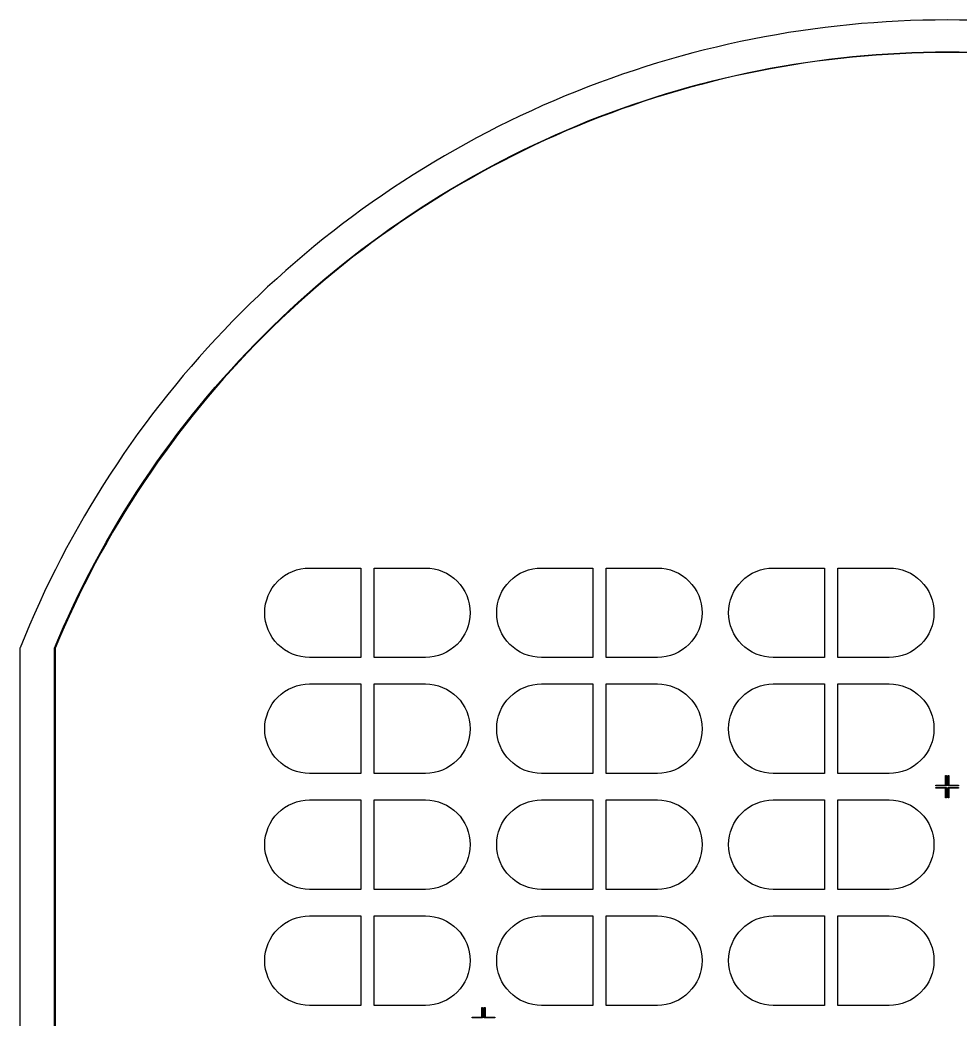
# Model space of a CAD drawing. Extents: x -18 to 132, y -42 to 114.
# Drawn here: x -18 to 55, y 36 to 113.5 of the extents above; entities that cross this region are included whole.
import ezdxf

# ---------------------------------------------------------------- set-up
doc = ezdxf.new("R2010")
doc.units = 0

msp = doc.modelspace()

# ---------------------------------------------------------------- linework, layer by layer
for p, q in [((47.3507, 113.214), (46.4037, 113.127)), ((48.2988, 113.29), (47.3507, 113.214)), ((49.2477, 113.354), (48.2988, 113.29)), ((50.1973, 113.407), (49.2477, 113.354)), ((51.1474, 113.447), (50.1973, 113.407)), ((52.0981, 113.477), (51.1474, 113.447)), ((53.049, 113.494), (52.0981, 113.477)), ((54, 113.5), (53.049, 113.494)), ((54.951, 113.494), (54, 113.5)), ((55.9019, 113.477), (54.951, 113.494)), ((41.6885, 112.516), (40.7505, 112.359)), ((42.6284, 112.661), (41.6885, 112.516)), ((43.57, 112.795), (42.6284, 112.661)), ((44.5132, 112.917), (43.57, 112.795)), ((45.4578, 113.028), (44.5132, 112.917)), ((46.4037, 113.127), (45.4578, 113.028)), ((37.9489, 111.82), (37.0197, 111.617)), ((38.8805, 112.011), (37.9489, 111.82)), ((39.8144, 112.191), (38.8805, 112.011)), ((40.7505, 112.359), (39.8144, 112.191)), ((34.2479, 110.941), (33.3298, 110.693)), ((35.169, 111.177), (34.2479, 110.941)), ((36.093, 111.403), (35.169, 111.177)), ((37.0197, 111.617), (36.093, 111.403)), ((48.4808, 110.822), (49.3994, 110.884)), ((49.3994, 110.884), (50.3187, 110.935)), ((50.3212, 110.885), (49.4025, 110.834)), ((50.3187, 110.935), (51.2385, 110.974)), ((51.2404, 110.924), (50.3212, 110.885)), ((51.2385, 110.974), (52.1588, 111.002)), ((52.16, 110.952), (51.2404, 110.924)), ((52.1588, 111.002), (53.0793, 111.019)), ((53.08, 110.969), (52.16, 110.952)), ((53.0793, 111.019), (54, 111.025)), ((54, 110.975), (53.08, 110.969)), ((54, 111.025), (54.9207, 111.019)), ((54.92, 110.969), (54, 110.975)), ((55.84, 110.952), (54.92, 110.969)), ((54.9207, 111.019), (55.8412, 111.002)), ((31.5029, 110.163), (30.5945, 109.881)), ((32.4147, 110.433), (31.5029, 110.163)), ((33.3298, 110.693), (32.4147, 110.433)), ((42.0817, 110.072), (42.9915, 110.213)), ((42.9989, 110.163), (42.0896, 110.023)), ((42.9915, 110.213), (43.9031, 110.342)), ((43.9098, 110.293), (42.9989, 110.163)), ((43.9031, 110.342), (44.8161, 110.461)), ((44.8223, 110.411), (43.9098, 110.293)), ((44.8161, 110.461), (45.7306, 110.568)), ((45.7361, 110.518), (44.8223, 110.411)), ((45.7306, 110.568), (46.6463, 110.664)), ((46.6512, 110.614), (45.7361, 110.518)), ((46.6463, 110.664), (47.5631, 110.748)), ((47.5674, 110.699), (46.6512, 110.614)), ((47.5631, 110.748), (48.4808, 110.822)), ((48.4845, 110.772), (47.5674, 110.699)), ((49.4025, 110.834), (48.4845, 110.772)), ((29.6897, 109.588), (28.7885, 109.285)), ((30.5945, 109.881), (29.6897, 109.588)), ((37.5619, 109.202), (38.4615, 109.398)), ((38.4718, 109.349), (37.5729, 109.153)), ((38.4615, 109.398), (39.3634, 109.583)), ((39.3731, 109.534), (38.4718, 109.349)), ((39.3634, 109.583), (40.2674, 109.757)), ((40.2766, 109.708), (39.3731, 109.534)), ((40.2674, 109.757), (41.1736, 109.92)), ((41.1821, 109.871), (40.2766, 109.708)), ((41.1736, 109.92), (42.0817, 110.072)), ((42.0896, 110.023), (41.1821, 109.871)), ((26.9976, 108.644), (26.1081, 108.307)), ((27.891, 108.97), (26.9976, 108.644)), ((28.7885, 109.285), (27.891, 108.97)), ((33.9899, 108.307), (34.8787, 108.547)), ((34.8787, 108.547), (35.7704, 108.777)), ((35.7826, 108.728), (34.8914, 108.499)), ((35.7704, 108.777), (36.6649, 108.995)), ((36.6764, 108.946), (35.7826, 108.728)), ((36.6649, 108.995), (37.5619, 109.202)), ((37.5729, 109.153), (36.6764, 108.946)), ((25.2229, 107.959), (24.342, 107.601)), ((26.1081, 108.307), (25.2229, 107.959)), ((31.342, 107.522), (32.2214, 107.794)), ((32.2214, 107.794), (33.1041, 108.056)), ((33.118, 108.008), (32.2359, 107.747)), ((33.1041, 108.056), (33.9899, 108.307)), ((34.0032, 108.259), (33.118, 108.008)), ((34.8914, 108.499), (34.0032, 108.259)), ((23.4656, 107.231), (22.5938, 106.851)), ((24.342, 107.601), (23.4656, 107.231)), ((29.5936, 106.944), (30.466, 107.238)), ((30.4817, 107.191), (29.6099, 106.897)), ((30.466, 107.238), (31.342, 107.522)), ((31.3571, 107.474), (30.4817, 107.191)), ((32.2359, 107.747), (31.3571, 107.474)), ((21.7267, 106.461), (20.8645, 106.059)), ((22.5938, 106.851), (21.7267, 106.461)), ((26.9989, 105.998), (27.8599, 106.324)), ((27.8773, 106.277), (27.0169, 105.951)), ((27.8599, 106.324), (28.7248, 106.639)), ((28.7417, 106.592), (27.8773, 106.277)), ((28.7248, 106.639), (29.5936, 106.944)), ((29.6099, 106.897), (28.7417, 106.592)), ((20.0072, 105.647), (19.1551, 105.225)), ((20.8645, 106.059), (20.0072, 105.647)), ((25.2892, 105.314), (26.1419, 105.661)), ((26.1605, 105.615), (25.3083, 105.268)), ((26.1419, 105.661), (26.9989, 105.998)), ((27.0169, 105.951), (26.1605, 105.615)), ((18.3083, 104.792), (17.4668, 104.349)), ((19.1551, 105.225), (18.3083, 104.792)), ((23.5968, 104.589), (24.4408, 104.957)), ((24.4604, 104.911), (23.617, 104.543)), ((24.4408, 104.957), (25.2892, 105.314)), ((25.3083, 105.268), (24.4604, 104.911)), ((16.6308, 103.895), (15.8004, 103.432)), ((17.4668, 104.349), (16.6308, 103.895)), ((21.9227, 103.822), (22.7574, 104.21)), ((22.7782, 104.165), (21.9441, 103.777)), ((22.7574, 104.21), (23.5968, 104.589)), ((23.617, 104.543), (22.7782, 104.165)), ((15.8004, 103.432), (14.9758, 102.958)), ((20.2679, 103.014), (21.0928, 103.423)), ((21.1147, 103.378), (20.2904, 102.969)), ((21.0928, 103.423), (21.9227, 103.822)), ((21.9441, 103.777), (21.1147, 103.378)), ((14.157, 102.474), (13.3443, 101.98)), ((14.9758, 102.958), (14.157, 102.474)), ((18.6335, 102.166), (19.4481, 102.595)), ((19.4711, 102.551), (18.657, 102.122)), ((19.4481, 102.595), (20.2679, 103.014)), ((20.2904, 102.969), (19.4711, 102.551)), ((13.3443, 101.98), (12.5377, 101.476)), ((17.0203, 101.278), (17.8242, 101.727)), ((17.8483, 101.683), (17.045, 101.235)), ((17.8242, 101.727), (18.6335, 102.166)), ((18.657, 102.122), (17.8483, 101.683)), ((11.7373, 100.962), (10.9433, 100.439)), ((12.5377, 101.476), (11.7373, 100.962)), ((15.4294, 100.351), (16.222, 100.82)), ((16.222, 100.82), (17.0203, 101.278)), ((17.045, 101.235), (16.2472, 100.776)), ((10.9433, 100.439), (10.1558, 99.9057)), ((14.6427, 99.8729), (15.4294, 100.351)), ((15.4552, 100.308), (14.6689, 99.8304)), ((16.2472, 100.776), (15.4552, 100.308)), ((9.37488, 99.3628), (8.60068, 98.8104)), ((10.1558, 99.9057), (9.37488, 99.3628)), ((13.087, 98.8878), (13.8618, 99.3851)), ((13.8886, 99.3429), (13.1143, 98.8459)), ((13.8618, 99.3851), (14.6427, 99.8729)), ((14.6689, 99.8304), (13.8886, 99.3429)), ((8.60068, 98.8104), (7.83331, 98.2486)), ((12.3183, 98.381), (13.087, 98.8878)), ((13.1143, 98.8459), (12.3461, 98.3394)), ((7.83331, 98.2486), (7.07291, 97.6774)), ((10.8, 97.3393), (11.556, 97.8648)), ((11.5843, 97.8236), (10.8288, 97.2984)), ((11.556, 97.8648), (12.3183, 98.381)), ((12.3461, 98.3394), (11.5843, 97.8236)), ((6.31956, 97.0968), (5.57339, 96.5071)), ((7.07291, 97.6774), (6.31956, 97.0968)), ((10.0505, 96.8046), (10.8, 97.3393)), ((10.8288, 97.2984), (10.0798, 96.764)), ((5.57339, 96.5071), (4.83453, 95.9083)), ((8.57153, 95.7077), (9.30766, 96.2606)), ((9.33745, 96.2205), (8.60182, 95.6679)), ((9.30766, 96.2606), (10.0505, 96.8046)), ((10.0798, 96.764), (9.33745, 96.2205)), ((4.83453, 95.9083), (4.10306, 95.3005)), ((7.84225, 95.1457), (8.57153, 95.7077)), ((8.60182, 95.6679), (7.87302, 95.1063)), ((3.3791, 94.6837), (2.66278, 94.0581)), ((4.10306, 95.3005), (3.3791, 94.6837)), ((7.11992, 94.5748), (7.84225, 95.1457)), ((7.87302, 95.1063), (7.15117, 94.5358)), ((2.66278, 94.0581), (1.95419, 93.4237)), ((5.69655, 93.4067), (6.40465, 93.9951)), ((6.43637, 93.9565), (5.72873, 93.3684)), ((6.40465, 93.9951), (7.11992, 94.5748)), ((7.15117, 94.5358), (6.43637, 93.9565)), ((1.95419, 93.4237), (1.25343, 92.7807)), ((4.99571, 92.8096), (5.69655, 93.4067)), ((5.72873, 93.3684), (5.02837, 92.7717)), ((1.25343, 92.7807), (0.56061, 92.1292)), ((4.30226, 92.2039), (4.99571, 92.8096)), ((5.02837, 92.7717), (4.33539, 92.1665)), ((0.56061, 92.1292), (-0.12416, 91.4691)), ((2.93791, 90.9674), (3.6163, 91.5899)), ((3.64987, 91.5528), (2.97194, 90.9308)), ((3.6163, 91.5899), (4.30226, 92.2039)), ((4.33539, 92.1665), (3.64987, 91.5528)), ((-0.80077, 90.8008), (-1.46913, 90.1242)), ((-0.12416, 91.4691), (-0.80077, 90.8008)), ((2.26723, 90.3366), (2.93791, 90.9674)), ((2.97194, 90.9308), (2.3017, 90.3004)), ((-1.46913, 90.1242), (-2.12915, 89.4394)), ((1.60432, 89.6977), (2.26723, 90.3366)), ((2.3017, 90.3004), (1.63925, 89.6619)), ((-2.12915, 89.4394), (-2.7807, 88.7466)), ((0.94933, 89.0507), (1.60432, 89.6977)), ((1.63925, 89.6619), (0.98468, 89.0153)), ((-2.7807, 88.7466), (-3.42371, 88.0458)), ((-0.33662, 87.7328), (0.30231, 88.3957)), ((0.30231, 88.3957), (0.94933, 89.0507)), ((0.98468, 89.0153), (0.33809, 88.3607)), ((-3.42371, 88.0458), (-4.05806, 87.3372)), ((-0.96738, 87.0621), (-0.33662, 87.7328)), ((-0.30041, 87.6983), (-0.93076, 87.0281)), ((0.33809, 88.3607), (-0.30041, 87.6983)), ((-4.05806, 87.3372), (-4.68369, 86.6209)), ((-1.58986, 86.3837), (-0.96738, 87.0621)), ((-0.93076, 87.0281), (-1.55281, 86.3501)), ((-4.68369, 86.6209), (-5.30046, 85.8969)), ((-2.20395, 85.6977), (-1.58986, 86.3837)), ((-1.55281, 86.3501), (-2.16649, 85.6646)), ((-5.30046, 85.8969), (-5.90831, 85.1655)), ((-2.80959, 85.0043), (-2.20395, 85.6977)), ((-2.16649, 85.6646), (-2.77173, 84.9716)), ((-5.90831, 85.1655), (-6.50713, 84.4266)), ((-3.40666, 84.3035), (-2.80959, 85.0043)), ((-2.77173, 84.9716), (-3.36841, 84.2713)), ((-6.50713, 84.4266), (-7.09685, 83.6804)), ((-3.9951, 83.5954), (-3.40666, 84.3035)), ((-3.36841, 84.2713), (-3.95645, 83.5636)), ((-7.09685, 83.6804), (-7.67735, 82.9271)), ((-4.5748, 82.8801), (-3.9951, 83.5954)), ((-3.95645, 83.5636), (-4.53577, 82.8488)), ((-7.67735, 82.9271), (-8.24858, 82.1667)), ((-5.14569, 82.1577), (-4.5748, 82.8801)), ((-4.53577, 82.8488), (-5.10626, 82.127)), ((-8.24858, 82.1667), (-8.81042, 81.3993)), ((-6.26064, 80.6923), (-5.70766, 81.4285)), ((-5.70766, 81.4285), (-5.14569, 82.1577)), ((-5.10626, 82.127), (-5.66786, 81.3982)), ((-8.81042, 81.3993), (-9.36282, 80.6251)), ((-6.80455, 79.9495), (-6.26064, 80.6923)), ((-6.22047, 80.6626), (-6.76402, 79.9202)), ((-5.66786, 81.3982), (-6.22047, 80.6626)), ((-9.36282, 80.6251), (-9.90567, 79.8442)), ((-7.33929, 79.2), (-6.80455, 79.9495)), ((-6.76402, 79.9202), (-7.29842, 79.1712)), ((-9.90567, 79.8442), (-10.4389, 79.0567)), ((-7.86481, 78.444), (-7.33929, 79.2)), ((-7.29842, 79.1712), (-7.82358, 78.4157)), ((-10.4389, 79.0567), (-10.9624, 78.2627)), ((-8.381, 77.6817), (-7.86481, 78.444)), ((-7.82358, 78.4157), (-8.33943, 77.6539)), ((-10.9624, 78.2627), (-11.4762, 77.4623)), ((-8.8878, 76.913), (-8.381, 77.6817)), ((-8.33943, 77.6539), (-8.84589, 76.8857)), ((-11.4762, 77.4623), (-11.98, 76.6557)), ((-9.38513, 76.1382), (-8.8878, 76.913)), ((-8.84589, 76.8857), (-9.3429, 76.1114)), ((-11.98, 76.6557), (-12.474, 75.843)), ((-9.87292, 75.3573), (-9.38513, 76.1382)), ((-9.3429, 76.1114), (-9.83035, 75.3311)), ((-12.474, 75.843), (-12.9579, 75.0242)), ((-10.3511, 74.5706), (-9.87292, 75.3573)), ((-9.83035, 75.3311), (-10.3082, 74.5448)), ((-12.9579, 75.0242), (-13.4317, 74.1996)), ((-10.8196, 73.778), (-10.3511, 74.5706)), ((-10.3082, 74.5448), (-10.7764, 73.7528)), ((-13.4317, 74.1996), (-13.8954, 73.3692)), ((-11.2783, 72.9797), (-10.8196, 73.778)), ((-10.7764, 73.7528), (-11.2348, 72.955)), ((-13.8954, 73.3692), (-14.3489, 72.5332)), ((-11.7272, 72.1758), (-11.2783, 72.9797)), ((-11.2348, 72.955), (-11.6833, 72.1517)), ((-14.3489, 72.5332), (-14.7921, 71.6917)), ((-12.1661, 71.3665), (-11.7272, 72.1758)), ((-11.6833, 72.1517), (-12.122, 71.343)), ((-14.7921, 71.6917), (-15.2249, 70.8449)), ((-12.5952, 70.5519), (-12.1661, 71.3665)), ((-12.122, 71.343), (-12.5508, 70.5289)), ((-15.2249, 70.8449), (-15.6473, 69.9928)), ((2.57217, 70.3852), (2.86426, 70.5603)), ((2.86426, 70.5603), (3.17209, 70.7059)), ((3.17209, 70.7059), (3.49272, 70.8206)), ((3.49272, 70.8206), (3.82304, 70.9033)), ((3.82304, 70.9033), (4.15988, 70.9533)), ((4.15988, 70.9533), (4.5, 70.97)), ((4.5, 70.97), (8.485, 70.97)), ((8.485, 70.97), (8.485, 64.03)), ((9.515, 64.03), (9.515, 70.97)), ((9.515, 70.97), (13.5, 70.97)), ((13.5, 70.97), (13.8401, 70.9533)), ((13.8401, 70.9533), (14.177, 70.9033)), ((14.177, 70.9033), (14.5073, 70.8206)), ((14.5073, 70.8206), (14.8279, 70.7059)), ((14.8279, 70.7059), (15.1357, 70.5603)), ((15.1357, 70.5603), (15.4278, 70.3852)), ((20.5722, 70.3852), (20.8643, 70.5603)), ((20.8643, 70.5603), (21.1721, 70.7059)), ((21.1721, 70.7059), (21.4927, 70.8206)), ((21.4927, 70.8206), (21.823, 70.9033)), ((21.823, 70.9033), (22.1599, 70.9533)), ((22.1599, 70.9533), (22.5, 70.97)), ((22.5, 70.97), (26.485, 70.97)), ((26.485, 70.97), (26.485, 64.03)), ((27.515, 64.03), (27.515, 70.97)), ((27.515, 70.97), (31.5, 70.97)), ((31.5, 70.97), (31.8401, 70.9533)), ((31.8401, 70.9533), (32.177, 70.9033)), ((32.177, 70.9033), (32.5073, 70.8206)), ((32.5073, 70.8206), (32.8279, 70.7059)), ((32.8279, 70.7059), (33.1357, 70.5603)), ((33.1357, 70.5603), (33.4278, 70.3852)), ((38.5722, 70.3852), (38.8643, 70.5603)), ((38.8643, 70.5603), (39.1721, 70.7059)), ((39.1721, 70.7059), (39.4927, 70.8206)), ((39.4927, 70.8206), (39.823, 70.9033)), ((39.823, 70.9033), (40.1599, 70.9533)), ((40.1599, 70.9533), (40.5, 70.97)), ((40.5, 70.97), (44.485, 70.97)), ((44.485, 70.97), (44.485, 64.03)), ((45.515, 64.03), (45.515, 70.97)), ((45.515, 70.97), (49.5, 70.97)), ((49.5, 70.97), (49.8401, 70.9533)), ((49.8401, 70.9533), (50.177, 70.9033)), ((50.177, 70.9033), (50.5073, 70.8206)), ((50.5073, 70.8206), (50.8279, 70.7059)), ((50.8279, 70.7059), (51.1357, 70.5603)), ((51.1357, 70.5603), (51.4278, 70.3852)), ((-15.6473, 69.9928), (-16.0592, 69.1355)), ((-13.0141, 69.7321), (-12.5952, 70.5519)), ((-12.5508, 70.5289), (-12.9695, 69.7096)), ((1.81766, 69.7013), (2.04634, 69.9537)), ((2.04634, 69.9537), (2.29866, 70.1823)), ((2.29866, 70.1823), (2.57217, 70.3852)), ((15.4278, 70.3852), (15.7013, 70.1823)), ((15.7013, 70.1823), (15.9537, 69.9537)), ((15.9537, 69.9537), (16.1823, 69.7013)), ((19.8177, 69.7013), (20.0463, 69.9537)), ((20.0463, 69.9537), (20.2987, 70.1823)), ((20.2987, 70.1823), (20.5722, 70.3852)), ((33.4278, 70.3852), (33.7013, 70.1823)), ((33.7013, 70.1823), (33.9537, 69.9537)), ((33.9537, 69.9537), (34.1823, 69.7013)), ((37.8177, 69.7013), (38.0463, 69.9537)), ((38.0463, 69.9537), (38.2987, 70.1823)), ((38.2987, 70.1823), (38.5722, 70.3852)), ((51.4278, 70.3852), (51.7013, 70.1823)), ((51.7013, 70.1823), (51.9537, 69.9537)), ((51.9537, 69.9537), (52.1823, 69.7013)), ((-16.0592, 69.1355), (-16.4605, 68.2733)), ((-13.423, 68.9072), (-13.0141, 69.7321)), ((-12.9695, 69.7096), (-13.3781, 68.8853)), ((1.29414, 68.8279), (1.43974, 69.1357)), ((1.43974, 69.1357), (1.61481, 69.4278)), ((1.61481, 69.4278), (1.81766, 69.7013)), ((16.1823, 69.7013), (16.3852, 69.4278)), ((16.3852, 69.4278), (16.5603, 69.1357)), ((16.5603, 69.1357), (16.7059, 68.8279)), ((19.2941, 68.8279), (19.4397, 69.1357)), ((19.4397, 69.1357), (19.6148, 69.4278)), ((19.6148, 69.4278), (19.8177, 69.7013)), ((34.1823, 69.7013), (34.3852, 69.4278)), ((34.3852, 69.4278), (34.5603, 69.1357)), ((34.5603, 69.1357), (34.7059, 68.8279)), ((37.2941, 68.8279), (37.4397, 69.1357)), ((37.4397, 69.1357), (37.6148, 69.4278)), ((37.6148, 69.4278), (37.8177, 69.7013)), ((52.1823, 69.7013), (52.3852, 69.4278)), ((52.3852, 69.4278), (52.5603, 69.1357)), ((52.5603, 69.1357), (52.7059, 68.8279)), ((-16.4605, 68.2733), (-16.8513, 67.4062)), ((-13.8218, 68.0773), (-13.423, 68.9072)), ((-13.3781, 68.8853), (-13.7766, 68.0559)), ((1.09668, 68.177), (1.17943, 68.5073)), ((1.17943, 68.5073), (1.29414, 68.8279)), ((16.7059, 68.8279), (16.8206, 68.5073)), ((16.8206, 68.5073), (16.9033, 68.177)), ((19.0967, 68.177), (19.1794, 68.5073)), ((19.1794, 68.5073), (19.2941, 68.8279)), ((34.7059, 68.8279), (34.8206, 68.5073)), ((34.8206, 68.5073), (34.9033, 68.177)), ((37.0967, 68.177), (37.1794, 68.5073)), ((37.1794, 68.5073), (37.2941, 68.8279)), ((52.7059, 68.8279), (52.8206, 68.5073)), ((52.8206, 68.5073), (52.9033, 68.177)), ((-14.2103, 67.2426), (-13.8218, 68.0773)), ((-13.7766, 68.0559), (-14.1649, 67.2218)), ((1.03001, 67.5), (1.04672, 67.8401)), ((1.04672, 67.1599), (1.03001, 67.5)), ((1.04672, 67.8401), (1.09668, 68.177)), ((16.9033, 68.177), (16.9533, 67.8401)), ((16.9533, 67.8401), (16.97, 67.5)), ((16.97, 67.5), (16.9533, 67.1599)), ((19.03, 67.5), (19.0467, 67.8401)), ((19.0467, 67.1599), (19.03, 67.5)), ((19.0467, 67.8401), (19.0967, 68.177)), ((34.9033, 68.177), (34.9533, 67.8401)), ((34.9533, 67.8401), (34.97, 67.5)), ((34.97, 67.5), (34.9533, 67.1599)), ((37.03, 67.5), (37.0467, 67.8401)), ((37.0467, 67.1599), (37.03, 67.5)), ((37.0467, 67.8401), (37.0967, 68.177)), ((52.9033, 68.177), (52.9533, 67.8401)), ((52.9533, 67.8401), (52.97, 67.5)), ((52.97, 67.5), (52.9533, 67.1599)), ((-16.8513, 67.4062), (-17.2313, 66.5344)), ((-14.5886, 66.4032), (-14.2103, 67.2426)), ((-14.1649, 67.2218), (-14.5429, 66.383)), ((1.09668, 66.823), (1.04672, 67.1599)), ((1.17943, 66.4927), (1.09668, 66.823)), ((16.9033, 66.823), (16.8206, 66.4927)), ((16.9533, 67.1599), (16.9033, 66.823)), ((19.0967, 66.823), (19.0467, 67.1599)), ((19.1794, 66.4927), (19.0967, 66.823)), ((34.9033, 66.823), (34.8206, 66.4927)), ((34.9533, 67.1599), (34.9033, 66.823)), ((37.0967, 66.823), (37.0467, 67.1599)), ((37.1794, 66.4927), (37.0967, 66.823)), ((52.9033, 66.823), (52.8206, 66.4927)), ((52.9533, 67.1599), (52.9033, 66.823)), ((-17.2313, 66.5344), (-17.6007, 65.658)), ((-14.9565, 65.5592), (-14.5886, 66.4032)), ((-14.5429, 66.383), (-14.9106, 65.5396)), ((1.29414, 66.1721), (1.17943, 66.4927)), ((1.43974, 65.8643), (1.29414, 66.1721)), ((16.7059, 66.1721), (16.5603, 65.8643)), ((16.8206, 66.4927), (16.7059, 66.1721)), ((19.2941, 66.1721), (19.1794, 66.4927)), ((19.4397, 65.8643), (19.2941, 66.1721)), ((34.7059, 66.1721), (34.5603, 65.8643)), ((34.8206, 66.4927), (34.7059, 66.1721)), ((37.2941, 66.1721), (37.1794, 66.4927)), ((37.4397, 65.8643), (37.2941, 66.1721)), ((52.7059, 66.1721), (52.5603, 65.8643)), ((52.8206, 66.4927), (52.7059, 66.1721)), ((-17.6007, 65.658), (-17.9592, 64.7771)), ((-15.2978, 64.7494), (-14.9565, 65.5592)), ((-14.9106, 65.5396), (-15.2437, 64.7491)), ((1.61481, 65.5722), (1.43974, 65.8643)), ((1.81766, 65.2987), (1.61481, 65.5722)), ((2.04634, 65.0463), (1.81766, 65.2987)), ((16.1823, 65.2987), (15.9537, 65.0463)), ((16.3852, 65.5722), (16.1823, 65.2987)), ((16.5603, 65.8643), (16.3852, 65.5722)), ((19.6148, 65.5722), (19.4397, 65.8643)), ((19.8177, 65.2987), (19.6148, 65.5722)), ((20.0463, 65.0463), (19.8177, 65.2987)), ((34.1823, 65.2987), (33.9537, 65.0463)), ((34.3852, 65.5722), (34.1823, 65.2987)), ((34.5603, 65.8643), (34.3852, 65.5722)), ((37.6148, 65.5722), (37.4397, 65.8643)), ((37.8177, 65.2987), (37.6148, 65.5722)), ((38.0463, 65.0463), (37.8177, 65.2987)), ((52.1823, 65.2987), (51.9537, 65.0463)), ((52.3852, 65.5722), (52.1823, 65.2987)), ((52.5603, 65.8643), (52.3852, 65.5722)), ((-17.9592, 64.7771), (-17.97, 64.7495)), ((-17.97, 64.7495), (-17.97, 7.25047)), ((-15.2978, 7.25064), (-15.2978, 64.7494)), ((-15.2437, 64.7491), (-15.2437, 7.25093)), ((2.29866, 64.8177), (2.04634, 65.0463)), ((2.57217, 64.6148), (2.29866, 64.8177)), ((2.86426, 64.4397), (2.57217, 64.6148)), ((3.17209, 64.2941), (2.86426, 64.4397)), ((15.1357, 64.4397), (14.8279, 64.2941)), ((15.4278, 64.6148), (15.1357, 64.4397)), ((15.7013, 64.8177), (15.4278, 64.6148)), ((15.9537, 65.0463), (15.7013, 64.8177)), ((20.2987, 64.8177), (20.0463, 65.0463)), ((20.5722, 64.6148), (20.2987, 64.8177)), ((20.8643, 64.4397), (20.5722, 64.6148)), ((21.1721, 64.2941), (20.8643, 64.4397)), ((33.1357, 64.4397), (32.8279, 64.2941)), ((33.4278, 64.6148), (33.1357, 64.4397)), ((33.7013, 64.8177), (33.4278, 64.6148)), ((33.9537, 65.0463), (33.7013, 64.8177)), ((38.2987, 64.8177), (38.0463, 65.0463)), ((38.5722, 64.6148), (38.2987, 64.8177)), ((38.8643, 64.4397), (38.5722, 64.6148)), ((39.1721, 64.2941), (38.8643, 64.4397)), ((51.1357, 64.4397), (50.8279, 64.2941)), ((51.4278, 64.6148), (51.1357, 64.4397)), ((51.7013, 64.8177), (51.4278, 64.6148)), ((51.9537, 65.0463), (51.7013, 64.8177)), ((3.49272, 64.1794), (3.17209, 64.2941)), ((3.82304, 64.0967), (3.49272, 64.1794)), ((4.15988, 64.0467), (3.82304, 64.0967)), ((4.5, 64.03), (4.15988, 64.0467)), ((8.485, 64.03), (4.5, 64.03)), ((13.5, 64.03), (9.515, 64.03)), ((13.8401, 64.0467), (13.5, 64.03)), ((14.177, 64.0967), (13.8401, 64.0467)), ((14.5073, 64.1794), (14.177, 64.0967)), ((14.8279, 64.2941), (14.5073, 64.1794)), ((21.4927, 64.1794), (21.1721, 64.2941)), ((21.823, 64.0967), (21.4927, 64.1794)), ((22.1599, 64.0467), (21.823, 64.0967)), ((22.5, 64.03), (22.1599, 64.0467)), ((26.485, 64.03), (22.5, 64.03)), ((31.5, 64.03), (27.515, 64.03)), ((31.8401, 64.0467), (31.5, 64.03)), ((32.177, 64.0967), (31.8401, 64.0467)), ((32.5073, 64.1794), (32.177, 64.0967)), ((32.8279, 64.2941), (32.5073, 64.1794)), ((39.4927, 64.1794), (39.1721, 64.2941)), ((39.823, 64.0967), (39.4927, 64.1794)), ((40.1599, 64.0467), (39.823, 64.0967)), ((40.5, 64.03), (40.1599, 64.0467)), ((44.485, 64.03), (40.5, 64.03)), ((49.5, 64.03), (45.515, 64.03)), ((49.8401, 64.0467), (49.5, 64.03)), ((50.177, 64.0967), (49.8401, 64.0467)), ((50.5073, 64.1794), (50.177, 64.0967)), ((50.8279, 64.2941), (50.5073, 64.1794)), ((2.29866, 61.1823), (2.57217, 61.3852)), ((2.57217, 61.3852), (2.86426, 61.5603)), ((2.86426, 61.5603), (3.17209, 61.7059)), ((3.17209, 61.7059), (3.49272, 61.8206)), ((3.49272, 61.8206), (3.82304, 61.9033)), ((3.82304, 61.9033), (4.15988, 61.9533)), ((4.15988, 61.9533), (4.5, 61.97)), ((4.5, 61.97), (8.485, 61.97)), ((8.485, 61.97), (8.485, 55.03)), ((9.515, 55.03), (9.515, 61.97)), ((9.515, 61.97), (13.5, 61.97)), ((13.5, 61.97), (13.8401, 61.9533)), ((13.8401, 61.9533), (14.177, 61.9033)), ((14.177, 61.9033), (14.5073, 61.8206)), ((14.5073, 61.8206), (14.8279, 61.7059)), ((14.8279, 61.7059), (15.1357, 61.5603)), ((15.1357, 61.5603), (15.4278, 61.3852)), ((15.4278, 61.3852), (15.7013, 61.1823)), ((20.2987, 61.1823), (20.5722, 61.3852)), ((20.5722, 61.3852), (20.8643, 61.5603)), ((20.8643, 61.5603), (21.1721, 61.7059)), ((21.1721, 61.7059), (21.4927, 61.8206)), ((21.4927, 61.8206), (21.823, 61.9033)), ((21.823, 61.9033), (22.1599, 61.9533)), ((22.1599, 61.9533), (22.5, 61.97)), ((22.5, 61.97), (26.485, 61.97)), ((26.485, 61.97), (26.485, 55.03)), ((27.515, 55.03), (27.515, 61.97)), ((27.515, 61.97), (31.5, 61.97)), ((31.5, 61.97), (31.8401, 61.9533)), ((31.8401, 61.9533), (32.177, 61.9033)), ((32.177, 61.9033), (32.5073, 61.8206)), ((32.5073, 61.8206), (32.8279, 61.7059)), ((32.8279, 61.7059), (33.1357, 61.5603)), ((33.1357, 61.5603), (33.4278, 61.3852)), ((33.4278, 61.3852), (33.7013, 61.1823)), ((38.2987, 61.1823), (38.5722, 61.3852)), ((38.5722, 61.3852), (38.8643, 61.5603)), ((38.8643, 61.5603), (39.1721, 61.7059)), ((39.1721, 61.7059), (39.4927, 61.8206)), ((39.4927, 61.8206), (39.823, 61.9033)), ((39.823, 61.9033), (40.1599, 61.9533)), ((40.1599, 61.9533), (40.5, 61.97)), ((40.5, 61.97), (44.485, 61.97)), ((44.485, 61.97), (44.485, 55.03)), ((45.515, 55.03), (45.515, 61.97)), ((45.515, 61.97), (49.5, 61.97)), ((49.5, 61.97), (49.8401, 61.9533)), ((49.8401, 61.9533), (50.177, 61.9033)), ((50.177, 61.9033), (50.5073, 61.8206)), ((50.5073, 61.8206), (50.8279, 61.7059)), ((50.8279, 61.7059), (51.1357, 61.5603)), ((51.1357, 61.5603), (51.4278, 61.3852)), ((51.4278, 61.3852), (51.7013, 61.1823)), ((1.61481, 60.4278), (1.81766, 60.7013)), ((1.81766, 60.7013), (2.04634, 60.9537)), ((2.04634, 60.9537), (2.29866, 61.1823)), ((15.7013, 61.1823), (15.9537, 60.9537)), ((15.9537, 60.9537), (16.1823, 60.7013)), ((16.1823, 60.7013), (16.3852, 60.4278)), ((19.6148, 60.4278), (19.8177, 60.7013)), ((19.8177, 60.7013), (20.0463, 60.9537)), ((20.0463, 60.9537), (20.2987, 61.1823)), ((33.7013, 61.1823), (33.9537, 60.9537)), ((33.9537, 60.9537), (34.1823, 60.7013)), ((34.1823, 60.7013), (34.3852, 60.4278)), ((37.6148, 60.4278), (37.8177, 60.7013)), ((37.8177, 60.7013), (38.0463, 60.9537)), ((38.0463, 60.9537), (38.2987, 61.1823)), ((51.7013, 61.1823), (51.9537, 60.9537)), ((51.9537, 60.9537), (52.1823, 60.7013)), ((52.1823, 60.7013), (52.3852, 60.4278)), ((1.17943, 59.5073), (1.29414, 59.8279)), ((1.29414, 59.8279), (1.43974, 60.1357)), ((1.43974, 60.1357), (1.61481, 60.4278)), ((16.3852, 60.4278), (16.5603, 60.1357)), ((16.5603, 60.1357), (16.7059, 59.8279)), ((16.7059, 59.8279), (16.8206, 59.5073)), ((19.1794, 59.5073), (19.2941, 59.8279)), ((19.2941, 59.8279), (19.4397, 60.1357)), ((19.4397, 60.1357), (19.6148, 60.4278)), ((34.3852, 60.4278), (34.5603, 60.1357)), ((34.5603, 60.1357), (34.7059, 59.8279)), ((34.7059, 59.8279), (34.8206, 59.5073)), ((37.1794, 59.5073), (37.2941, 59.8279)), ((37.2941, 59.8279), (37.4397, 60.1357)), ((37.4397, 60.1357), (37.6148, 60.4278)), ((52.3852, 60.4278), (52.5603, 60.1357)), ((52.5603, 60.1357), (52.7059, 59.8279)), ((52.7059, 59.8279), (52.8206, 59.5073)), ((1.04672, 58.8401), (1.09668, 59.177)), ((1.09668, 59.177), (1.17943, 59.5073)), ((16.8206, 59.5073), (16.9033, 59.177)), ((16.9033, 59.177), (16.9533, 58.8401)), ((19.0467, 58.8401), (19.0967, 59.177)), ((19.0967, 59.177), (19.1794, 59.5073)), ((34.8206, 59.5073), (34.9033, 59.177)), ((34.9033, 59.177), (34.9533, 58.8401)), ((37.0467, 58.8401), (37.0967, 59.177)), ((37.0967, 59.177), (37.1794, 59.5073)), ((52.8206, 59.5073), (52.9033, 59.177)), ((52.9033, 59.177), (52.9533, 58.8401)), ((1.03001, 58.5), (1.04672, 58.8401)), ((1.04672, 58.1599), (1.03001, 58.5)), ((1.09668, 57.823), (1.04672, 58.1599)), ((16.9533, 58.1599), (16.9033, 57.823)), ((16.9533, 58.8401), (16.97, 58.5)), ((16.97, 58.5), (16.9533, 58.1599)), ((19.03, 58.5), (19.0467, 58.8401)), ((19.0467, 58.1599), (19.03, 58.5)), ((19.0967, 57.823), (19.0467, 58.1599)), ((34.9533, 58.1599), (34.9033, 57.823)), ((34.9533, 58.8401), (34.97, 58.5)), ((34.97, 58.5), (34.9533, 58.1599)), ((37.03, 58.5), (37.0467, 58.8401)), ((37.0467, 58.1599), (37.03, 58.5)), ((37.0967, 57.823), (37.0467, 58.1599)), ((52.9533, 58.1599), (52.9033, 57.823)), ((52.9533, 58.8401), (52.97, 58.5)), ((52.97, 58.5), (52.9533, 58.1599)), ((1.17943, 57.4927), (1.09668, 57.823)), ((1.29414, 57.1721), (1.17943, 57.4927)), ((16.8206, 57.4927), (16.7059, 57.1721)), ((16.9033, 57.823), (16.8206, 57.4927)), ((19.1794, 57.4927), (19.0967, 57.823)), ((19.2941, 57.1721), (19.1794, 57.4927)), ((34.8206, 57.4927), (34.7059, 57.1721)), ((34.9033, 57.823), (34.8206, 57.4927)), ((37.1794, 57.4927), (37.0967, 57.823)), ((37.2941, 57.1721), (37.1794, 57.4927)), ((52.8206, 57.4927), (52.7059, 57.1721)), ((52.9033, 57.823), (52.8206, 57.4927)), ((1.43974, 56.8643), (1.29414, 57.1721)), ((1.61481, 56.5722), (1.43974, 56.8643)), ((16.5603, 56.8643), (16.3852, 56.5722)), ((16.7059, 57.1721), (16.5603, 56.8643)), ((19.4397, 56.8643), (19.2941, 57.1721)), ((19.6148, 56.5722), (19.4397, 56.8643)), ((34.5603, 56.8643), (34.3852, 56.5722)), ((34.7059, 57.1721), (34.5603, 56.8643)), ((37.4397, 56.8643), (37.2941, 57.1721)), ((37.6148, 56.5722), (37.4397, 56.8643)), ((52.5603, 56.8643), (52.3852, 56.5722)), ((52.7059, 57.1721), (52.5603, 56.8643)), ((1.81766, 56.2987), (1.61481, 56.5722)), ((2.04634, 56.0463), (1.81766, 56.2987)), ((2.29866, 55.8177), (2.04634, 56.0463)), ((15.9537, 56.0463), (15.7013, 55.8177)), ((16.1823, 56.2987), (15.9537, 56.0463)), ((16.3852, 56.5722), (16.1823, 56.2987)), ((19.8177, 56.2987), (19.6148, 56.5722)), ((20.0463, 56.0463), (19.8177, 56.2987)), ((20.2987, 55.8177), (20.0463, 56.0463)), ((33.9537, 56.0463), (33.7013, 55.8177)), ((34.1823, 56.2987), (33.9537, 56.0463)), ((34.3852, 56.5722), (34.1823, 56.2987)), ((37.8177, 56.2987), (37.6148, 56.5722)), ((38.0463, 56.0463), (37.8177, 56.2987)), ((38.2987, 55.8177), (38.0463, 56.0463)), ((51.9537, 56.0463), (51.7013, 55.8177)), ((52.1823, 56.2987), (51.9537, 56.0463)), ((52.3852, 56.5722), (52.1823, 56.2987)), ((2.57217, 55.6148), (2.29866, 55.8177)), ((2.86426, 55.4397), (2.57217, 55.6148)), ((3.17209, 55.2941), (2.86426, 55.4397)), ((3.49272, 55.1794), (3.17209, 55.2941)), ((3.82304, 55.0967), (3.49272, 55.1794)), ((4.15988, 55.0467), (3.82304, 55.0967)), ((14.177, 55.0967), (13.8401, 55.0467)), ((14.5073, 55.1794), (14.177, 55.0967)), ((14.8279, 55.2941), (14.5073, 55.1794)), ((15.1357, 55.4397), (14.8279, 55.2941)), ((15.4278, 55.6148), (15.1357, 55.4397)), ((15.7013, 55.8177), (15.4278, 55.6148)), ((20.5722, 55.6148), (20.2987, 55.8177)), ((20.8643, 55.4397), (20.5722, 55.6148)), ((21.1721, 55.2941), (20.8643, 55.4397)), ((21.4927, 55.1794), (21.1721, 55.2941)), ((21.823, 55.0967), (21.4927, 55.1794)), ((22.1599, 55.0467), (21.823, 55.0967)), ((32.177, 55.0967), (31.8401, 55.0467)), ((32.5073, 55.1794), (32.177, 55.0967)), ((32.8279, 55.2941), (32.5073, 55.1794)), ((33.1357, 55.4397), (32.8279, 55.2941)), ((33.4278, 55.6148), (33.1357, 55.4397)), ((33.7013, 55.8177), (33.4278, 55.6148)), ((38.5722, 55.6148), (38.2987, 55.8177)), ((38.8643, 55.4397), (38.5722, 55.6148)), ((39.1721, 55.2941), (38.8643, 55.4397)), ((39.4927, 55.1794), (39.1721, 55.2941)), ((39.823, 55.0967), (39.4927, 55.1794)), ((40.1599, 55.0467), (39.823, 55.0967)), ((50.177, 55.0967), (49.8401, 55.0467)), ((50.5073, 55.1794), (50.177, 55.0967)), ((50.8279, 55.2941), (50.5073, 55.1794)), ((51.1357, 55.4397), (50.8279, 55.2941)), ((51.4278, 55.6148), (51.1357, 55.4397)), ((51.7013, 55.8177), (51.4278, 55.6148)), ((4.5, 55.03), (4.15988, 55.0467)), ((8.485, 55.03), (4.5, 55.03)), ((13.5, 55.03), (9.515, 55.03)), ((13.8401, 55.0467), (13.5, 55.03)), ((22.5, 55.03), (22.1599, 55.0467)), ((26.485, 55.03), (22.5, 55.03)), ((31.5, 55.03), (27.515, 55.03)), ((31.8401, 55.0467), (31.5, 55.03)), ((40.5, 55.03), (40.1599, 55.0467)), ((44.485, 55.03), (40.5, 55.03)), ((49.5, 55.03), (45.515, 55.03)), ((49.8401, 55.0467), (49.5, 55.03)), ((53.875, 54.125), (53.875, 54.875)), ((53.875, 54.875), (53.9375, 54.875)), ((53.9375, 54.875), (53.9375, 54.0625)), ((54.0625, 54.0625), (54.0625, 54.875)), ((54.0625, 54.875), (54.125, 54.875)), ((54.125, 54.875), (54.125, 54.125)), ((53.125, 54.0625), (53.125, 54.125)), ((53.125, 54.125), (53.875, 54.125)), ((53.9375, 54.0625), (53.125, 54.0625)), ((53.125, 53.875), (53.125, 53.9375)), ((53.125, 53.9375), (53.9375, 53.9375)), ((53.875, 53.875), (53.125, 53.875)), ((53.875, 53.125), (53.875, 53.875)), ((53.9375, 53.9375), (53.9375, 53.125)), ((54.875, 54.0625), (54.0625, 54.0625)), ((54.0625, 53.125), (54.0625, 53.9375)), ((54.0625, 53.9375), (54.875, 53.9375)), ((54.125, 54.125), (54.875, 54.125)), ((54.875, 53.875), (54.125, 53.875)), ((54.125, 53.875), (54.125, 53.125)), ((54.875, 54.125), (54.875, 54.0625)), ((54.875, 53.9375), (54.875, 53.875)), ((3.17209, 52.7059), (3.49272, 52.8206)), ((3.49272, 52.8206), (3.82304, 52.9033)), ((3.82304, 52.9033), (4.15988, 52.9533)), ((4.15988, 52.9533), (4.5, 52.97)), ((4.5, 52.97), (8.485, 52.97)), ((8.485, 52.97), (8.485, 46.03)), ((9.515, 46.03), (9.515, 52.97)), ((9.515, 52.97), (13.5, 52.97)), ((13.5, 52.97), (13.8401, 52.9533)), ((13.8401, 52.9533), (14.177, 52.9033)), ((14.177, 52.9033), (14.5073, 52.8206)), ((14.5073, 52.8206), (14.8279, 52.7059)), ((21.1721, 52.7059), (21.4927, 52.8206)), ((21.4927, 52.8206), (21.823, 52.9033)), ((21.823, 52.9033), (22.1599, 52.9533)), ((22.1599, 52.9533), (22.5, 52.97)), ((22.5, 52.97), (26.485, 52.97)), ((26.485, 52.97), (26.485, 46.03)), ((27.515, 46.03), (27.515, 52.97)), ((27.515, 52.97), (31.5, 52.97)), ((31.5, 52.97), (31.8401, 52.9533)), ((31.8401, 52.9533), (32.177, 52.9033)), ((32.177, 52.9033), (32.5073, 52.8206)), ((32.5073, 52.8206), (32.8279, 52.7059)), ((39.1721, 52.7059), (39.4927, 52.8206)), ((39.4927, 52.8206), (39.823, 52.9033)), ((39.823, 52.9033), (40.1599, 52.9533)), ((40.1599, 52.9533), (40.5, 52.97)), ((40.5, 52.97), (44.485, 52.97)), ((44.485, 52.97), (44.485, 46.03)), ((45.515, 46.03), (45.515, 52.97)), ((45.515, 52.97), (49.5, 52.97)), ((49.5, 52.97), (49.8401, 52.9533)), ((49.8401, 52.9533), (50.177, 52.9033)), ((50.177, 52.9033), (50.5073, 52.8206)), ((50.5073, 52.8206), (50.8279, 52.7059)), ((53.9375, 53.125), (53.875, 53.125)), ((54.125, 53.125), (54.0625, 53.125)), ((1.81766, 51.7013), (2.04634, 51.9537)), ((2.04634, 51.9537), (2.29866, 52.1823)), ((2.29866, 52.1823), (2.57217, 52.3852)), ((2.57217, 52.3852), (2.86426, 52.5603)), ((2.86426, 52.5603), (3.17209, 52.7059)), ((14.8279, 52.7059), (15.1357, 52.5603)), ((15.1357, 52.5603), (15.4278, 52.3852)), ((15.4278, 52.3852), (15.7013, 52.1823)), ((15.7013, 52.1823), (15.9537, 51.9537)), ((15.9537, 51.9537), (16.1823, 51.7013)), ((19.8177, 51.7013), (20.0463, 51.9537)), ((20.0463, 51.9537), (20.2987, 52.1823)), ((20.2987, 52.1823), (20.5722, 52.3852)), ((20.5722, 52.3852), (20.8643, 52.5603)), ((20.8643, 52.5603), (21.1721, 52.7059)), ((32.8279, 52.7059), (33.1357, 52.5603)), ((33.1357, 52.5603), (33.4278, 52.3852)), ((33.4278, 52.3852), (33.7013, 52.1823)), ((33.7013, 52.1823), (33.9537, 51.9537)), ((33.9537, 51.9537), (34.1823, 51.7013)), ((37.8177, 51.7013), (38.0463, 51.9537)), ((38.0463, 51.9537), (38.2987, 52.1823)), ((38.2987, 52.1823), (38.5722, 52.3852)), ((38.5722, 52.3852), (38.8643, 52.5603)), ((38.8643, 52.5603), (39.1721, 52.7059)), ((50.8279, 52.7059), (51.1357, 52.5603)), ((51.1357, 52.5603), (51.4278, 52.3852)), ((51.4278, 52.3852), (51.7013, 52.1823)), ((51.7013, 52.1823), (51.9537, 51.9537)), ((51.9537, 51.9537), (52.1823, 51.7013)), ((1.43974, 51.1357), (1.61481, 51.4278)), ((1.61481, 51.4278), (1.81766, 51.7013)), ((16.1823, 51.7013), (16.3852, 51.4278)), ((16.3852, 51.4278), (16.5603, 51.1357)), ((19.4397, 51.1357), (19.6148, 51.4278)), ((19.6148, 51.4278), (19.8177, 51.7013)), ((34.1823, 51.7013), (34.3852, 51.4278)), ((34.3852, 51.4278), (34.5603, 51.1357)), ((37.4397, 51.1357), (37.6148, 51.4278)), ((37.6148, 51.4278), (37.8177, 51.7013)), ((52.1823, 51.7013), (52.3852, 51.4278)), ((52.3852, 51.4278), (52.5603, 51.1357)), ((1.09668, 50.177), (1.17943, 50.5073)), ((1.17943, 50.5073), (1.29414, 50.8279)), ((1.29414, 50.8279), (1.43974, 51.1357)), ((16.5603, 51.1357), (16.7059, 50.8279)), ((16.7059, 50.8279), (16.8206, 50.5073)), ((16.8206, 50.5073), (16.9033, 50.177)), ((19.0967, 50.177), (19.1794, 50.5073)), ((19.1794, 50.5073), (19.2941, 50.8279)), ((19.2941, 50.8279), (19.4397, 51.1357)), ((34.5603, 51.1357), (34.7059, 50.8279)), ((34.7059, 50.8279), (34.8206, 50.5073)), ((34.8206, 50.5073), (34.9033, 50.177)), ((37.0967, 50.177), (37.1794, 50.5073)), ((37.1794, 50.5073), (37.2941, 50.8279)), ((37.2941, 50.8279), (37.4397, 51.1357)), ((52.5603, 51.1357), (52.7059, 50.8279)), ((52.7059, 50.8279), (52.8206, 50.5073)), ((52.8206, 50.5073), (52.9033, 50.177)), ((1.03001, 49.5), (1.04672, 49.8401)), ((1.04672, 49.8401), (1.09668, 50.177)), ((16.9033, 50.177), (16.9533, 49.8401)), ((16.9533, 49.8401), (16.97, 49.5)), ((19.03, 49.5), (19.0467, 49.8401)), ((19.0467, 49.8401), (19.0967, 50.177)), ((34.9033, 50.177), (34.9533, 49.8401)), ((34.9533, 49.8401), (34.97, 49.5)), ((37.03, 49.5), (37.0467, 49.8401)), ((37.0467, 49.8401), (37.0967, 50.177)), ((52.9033, 50.177), (52.9533, 49.8401)), ((52.9533, 49.8401), (52.97, 49.5)), ((1.04672, 49.1599), (1.03001, 49.5)), ((1.09668, 48.823), (1.04672, 49.1599)), ((16.9533, 49.1599), (16.9033, 48.823)), ((16.97, 49.5), (16.9533, 49.1599)), ((19.0467, 49.1599), (19.03, 49.5)), ((19.0967, 48.823), (19.0467, 49.1599)), ((34.9533, 49.1599), (34.9033, 48.823)), ((34.97, 49.5), (34.9533, 49.1599)), ((37.0467, 49.1599), (37.03, 49.5)), ((37.0967, 48.823), (37.0467, 49.1599)), ((52.9533, 49.1599), (52.9033, 48.823)), ((52.97, 49.5), (52.9533, 49.1599)), ((1.17943, 48.4927), (1.09668, 48.823)), ((1.29414, 48.1721), (1.17943, 48.4927)), ((1.43974, 47.8643), (1.29414, 48.1721)), ((16.7059, 48.1721), (16.5603, 47.8643)), ((16.8206, 48.4927), (16.7059, 48.1721)), ((16.9033, 48.823), (16.8206, 48.4927)), ((19.1794, 48.4927), (19.0967, 48.823)), ((19.2941, 48.1721), (19.1794, 48.4927)), ((19.4397, 47.8643), (19.2941, 48.1721)), ((34.7059, 48.1721), (34.5603, 47.8643)), ((34.8206, 48.4927), (34.7059, 48.1721)), ((34.9033, 48.823), (34.8206, 48.4927)), ((37.1794, 48.4927), (37.0967, 48.823)), ((37.2941, 48.1721), (37.1794, 48.4927)), ((37.4397, 47.8643), (37.2941, 48.1721)), ((52.7059, 48.1721), (52.5603, 47.8643)), ((52.8206, 48.4927), (52.7059, 48.1721)), ((52.9033, 48.823), (52.8206, 48.4927)), ((1.61481, 47.5722), (1.43974, 47.8643)), ((1.81766, 47.2987), (1.61481, 47.5722)), ((2.04634, 47.0463), (1.81766, 47.2987)), ((16.1823, 47.2987), (15.9537, 47.0463)), ((16.3852, 47.5722), (16.1823, 47.2987)), ((16.5603, 47.8643), (16.3852, 47.5722)), ((19.6148, 47.5722), (19.4397, 47.8643)), ((19.8177, 47.2987), (19.6148, 47.5722)), ((20.0463, 47.0463), (19.8177, 47.2987)), ((34.1823, 47.2987), (33.9537, 47.0463)), ((34.3852, 47.5722), (34.1823, 47.2987)), ((34.5603, 47.8643), (34.3852, 47.5722)), ((37.6148, 47.5722), (37.4397, 47.8643)), ((37.8177, 47.2987), (37.6148, 47.5722)), ((38.0463, 47.0463), (37.8177, 47.2987)), ((52.1823, 47.2987), (51.9537, 47.0463)), ((52.3852, 47.5722), (52.1823, 47.2987)), ((52.5603, 47.8643), (52.3852, 47.5722)), ((2.29866, 46.8177), (2.04634, 47.0463)), ((2.57217, 46.6148), (2.29866, 46.8177)), ((2.86426, 46.4397), (2.57217, 46.6148)), ((15.4278, 46.6148), (15.1357, 46.4397)), ((15.7013, 46.8177), (15.4278, 46.6148)), ((15.9537, 47.0463), (15.7013, 46.8177)), ((20.2987, 46.8177), (20.0463, 47.0463)), ((20.5722, 46.6148), (20.2987, 46.8177)), ((20.8643, 46.4397), (20.5722, 46.6148)), ((33.4278, 46.6148), (33.1357, 46.4397)), ((33.7013, 46.8177), (33.4278, 46.6148)), ((33.9537, 47.0463), (33.7013, 46.8177)), ((38.2987, 46.8177), (38.0463, 47.0463)), ((38.5722, 46.6148), (38.2987, 46.8177)), ((38.8643, 46.4397), (38.5722, 46.6148)), ((51.4278, 46.6148), (51.1357, 46.4397)), ((51.7013, 46.8177), (51.4278, 46.6148)), ((51.9537, 47.0463), (51.7013, 46.8177)), ((3.17209, 46.2941), (2.86426, 46.4397)), ((3.49272, 46.1794), (3.17209, 46.2941)), ((3.82304, 46.0967), (3.49272, 46.1794)), ((4.15988, 46.0467), (3.82304, 46.0967)), ((4.5, 46.03), (4.15988, 46.0467)), ((8.485, 46.03), (4.5, 46.03)), ((13.5, 46.03), (9.515, 46.03)), ((13.8401, 46.0467), (13.5, 46.03)), ((14.177, 46.0967), (13.8401, 46.0467)), ((14.5073, 46.1794), (14.177, 46.0967)), ((14.8279, 46.2941), (14.5073, 46.1794)), ((15.1357, 46.4397), (14.8279, 46.2941)), ((21.1721, 46.2941), (20.8643, 46.4397)), ((21.4927, 46.1794), (21.1721, 46.2941)), ((21.823, 46.0967), (21.4927, 46.1794)), ((22.1599, 46.0467), (21.823, 46.0967)), ((22.5, 46.03), (22.1599, 46.0467)), ((26.485, 46.03), (22.5, 46.03)), ((31.5, 46.03), (27.515, 46.03)), ((31.8401, 46.0467), (31.5, 46.03)), ((32.177, 46.0967), (31.8401, 46.0467)), ((32.5073, 46.1794), (32.177, 46.0967)), ((32.8279, 46.2941), (32.5073, 46.1794)), ((33.1357, 46.4397), (32.8279, 46.2941)), ((39.1721, 46.2941), (38.8643, 46.4397)), ((39.4927, 46.1794), (39.1721, 46.2941)), ((39.823, 46.0967), (39.4927, 46.1794)), ((40.1599, 46.0467), (39.823, 46.0967)), ((40.5, 46.03), (40.1599, 46.0467)), ((44.485, 46.03), (40.5, 46.03)), ((49.5, 46.03), (45.515, 46.03)), ((49.8401, 46.0467), (49.5, 46.03)), ((50.177, 46.0967), (49.8401, 46.0467)), ((50.5073, 46.1794), (50.177, 46.0967)), ((50.8279, 46.2941), (50.5073, 46.1794)), ((51.1357, 46.4397), (50.8279, 46.2941)), ((2.57217, 43.3852), (2.86426, 43.5603)), ((2.86426, 43.5603), (3.17209, 43.7059)), ((3.17209, 43.7059), (3.49272, 43.8206)), ((3.49272, 43.8206), (3.82304, 43.9033)), ((3.82304, 43.9033), (4.15988, 43.9533)), ((4.15988, 43.9533), (4.5, 43.97)), ((4.5, 43.97), (8.485, 43.97)), ((8.485, 43.97), (8.485, 37.03)), ((9.515, 37.03), (9.515, 43.97)), ((9.515, 43.97), (13.5, 43.97)), ((13.5, 43.97), (13.8401, 43.9533)), ((13.8401, 43.9533), (14.177, 43.9033)), ((14.177, 43.9033), (14.5073, 43.8206)), ((14.5073, 43.8206), (14.8279, 43.7059)), ((14.8279, 43.7059), (15.1357, 43.5603)), ((15.1357, 43.5603), (15.4278, 43.3852)), ((20.5722, 43.3852), (20.8643, 43.5603)), ((20.8643, 43.5603), (21.1721, 43.7059)), ((21.1721, 43.7059), (21.4927, 43.8206)), ((21.4927, 43.8206), (21.823, 43.9033)), ((21.823, 43.9033), (22.1599, 43.9533)), ((22.1599, 43.9533), (22.5, 43.97)), ((22.5, 43.97), (26.485, 43.97)), ((26.485, 43.97), (26.485, 37.03)), ((27.515, 37.03), (27.515, 43.97)), ((27.515, 43.97), (31.5, 43.97)), ((31.5, 43.97), (31.8401, 43.9533)), ((31.8401, 43.9533), (32.177, 43.9033)), ((32.177, 43.9033), (32.5073, 43.8206)), ((32.5073, 43.8206), (32.8279, 43.7059)), ((32.8279, 43.7059), (33.1357, 43.5603)), ((33.1357, 43.5603), (33.4278, 43.3852)), ((38.5722, 43.3852), (38.8643, 43.5603)), ((38.8643, 43.5603), (39.1721, 43.7059)), ((39.1721, 43.7059), (39.4927, 43.8206)), ((39.4927, 43.8206), (39.823, 43.9033)), ((39.823, 43.9033), (40.1599, 43.9533)), ((40.1599, 43.9533), (40.5, 43.97)), ((40.5, 43.97), (44.485, 43.97)), ((44.485, 43.97), (44.485, 37.03)), ((45.515, 37.03), (45.515, 43.97)), ((45.515, 43.97), (49.5, 43.97)), ((49.5, 43.97), (49.8401, 43.9533)), ((49.8401, 43.9533), (50.177, 43.9033)), ((50.177, 43.9033), (50.5073, 43.8206)), ((50.5073, 43.8206), (50.8279, 43.7059)), ((50.8279, 43.7059), (51.1357, 43.5603)), ((51.1357, 43.5603), (51.4278, 43.3852)), ((1.61481, 42.4278), (1.81766, 42.7013)), ((1.81766, 42.7013), (2.04634, 42.9537)), ((2.04634, 42.9537), (2.29866, 43.1823)), ((2.29866, 43.1823), (2.57217, 43.3852)), ((15.4278, 43.3852), (15.7013, 43.1823)), ((15.7013, 43.1823), (15.9537, 42.9537)), ((15.9537, 42.9537), (16.1823, 42.7013)), ((16.1823, 42.7013), (16.3852, 42.4278)), ((19.6148, 42.4278), (19.8177, 42.7013)), ((19.8177, 42.7013), (20.0463, 42.9537)), ((20.0463, 42.9537), (20.2987, 43.1823)), ((20.2987, 43.1823), (20.5722, 43.3852)), ((33.4278, 43.3852), (33.7013, 43.1823)), ((33.7013, 43.1823), (33.9537, 42.9537)), ((33.9537, 42.9537), (34.1823, 42.7013)), ((34.1823, 42.7013), (34.3852, 42.4278)), ((37.6148, 42.4278), (37.8177, 42.7013)), ((37.8177, 42.7013), (38.0463, 42.9537)), ((38.0463, 42.9537), (38.2987, 43.1823)), ((38.2987, 43.1823), (38.5722, 43.3852)), ((51.4278, 43.3852), (51.7013, 43.1823)), ((51.7013, 43.1823), (51.9537, 42.9537)), ((51.9537, 42.9537), (52.1823, 42.7013)), ((52.1823, 42.7013), (52.3852, 42.4278)), ((1.29414, 41.8279), (1.43974, 42.1357)), ((1.43974, 42.1357), (1.61481, 42.4278)), ((16.3852, 42.4278), (16.5603, 42.1357)), ((16.5603, 42.1357), (16.7059, 41.8279)), ((19.2941, 41.8279), (19.4397, 42.1357)), ((19.4397, 42.1357), (19.6148, 42.4278)), ((34.3852, 42.4278), (34.5603, 42.1357)), ((34.5603, 42.1357), (34.7059, 41.8279)), ((37.2941, 41.8279), (37.4397, 42.1357)), ((37.4397, 42.1357), (37.6148, 42.4278)), ((52.3852, 42.4278), (52.5603, 42.1357)), ((52.5603, 42.1357), (52.7059, 41.8279)), ((1.04672, 40.8401), (1.09668, 41.177)), ((1.09668, 41.177), (1.17943, 41.5073)), ((1.17943, 41.5073), (1.29414, 41.8279)), ((16.7059, 41.8279), (16.8206, 41.5073)), ((16.8206, 41.5073), (16.9033, 41.177)), ((16.9033, 41.177), (16.9533, 40.8401)), ((19.0467, 40.8401), (19.0967, 41.177)), ((19.0967, 41.177), (19.1794, 41.5073)), ((19.1794, 41.5073), (19.2941, 41.8279)), ((34.7059, 41.8279), (34.8206, 41.5073)), ((34.8206, 41.5073), (34.9033, 41.177)), ((34.9033, 41.177), (34.9533, 40.8401)), ((37.0467, 40.8401), (37.0967, 41.177)), ((37.0967, 41.177), (37.1794, 41.5073)), ((37.1794, 41.5073), (37.2941, 41.8279)), ((52.7059, 41.8279), (52.8206, 41.5073)), ((52.8206, 41.5073), (52.9033, 41.177)), ((52.9033, 41.177), (52.9533, 40.8401)), ((1.03001, 40.5), (1.04672, 40.8401)), ((1.04672, 40.1599), (1.03001, 40.5)), ((16.9533, 40.8401), (16.97, 40.5)), ((16.97, 40.5), (16.9533, 40.1599)), ((19.03, 40.5), (19.0467, 40.8401)), ((19.0467, 40.1599), (19.03, 40.5)), ((34.9533, 40.8401), (34.97, 40.5)), ((34.97, 40.5), (34.9533, 40.1599)), ((37.03, 40.5), (37.0467, 40.8401)), ((37.0467, 40.1599), (37.03, 40.5)), ((52.9533, 40.8401), (52.97, 40.5)), ((52.97, 40.5), (52.9533, 40.1599)), ((1.09668, 39.823), (1.04672, 40.1599)), ((1.17943, 39.4927), (1.09668, 39.823)), ((16.9033, 39.823), (16.8206, 39.4927)), ((16.9533, 40.1599), (16.9033, 39.823)), ((19.0967, 39.823), (19.0467, 40.1599)), ((19.1794, 39.4927), (19.0967, 39.823)), ((34.9033, 39.823), (34.8206, 39.4927)), ((34.9533, 40.1599), (34.9033, 39.823)), ((37.0967, 39.823), (37.0467, 40.1599)), ((37.1794, 39.4927), (37.0967, 39.823)), ((52.9033, 39.823), (52.8206, 39.4927)), ((52.9533, 40.1599), (52.9033, 39.823)), ((1.29414, 39.1721), (1.17943, 39.4927)), ((1.43974, 38.8643), (1.29414, 39.1721)), ((1.61481, 38.5722), (1.43974, 38.8643)), ((16.5603, 38.8643), (16.3852, 38.5722)), ((16.7059, 39.1721), (16.5603, 38.8643)), ((16.8206, 39.4927), (16.7059, 39.1721)), ((19.2941, 39.1721), (19.1794, 39.4927)), ((19.4397, 38.8643), (19.2941, 39.1721)), ((19.6148, 38.5722), (19.4397, 38.8643)), ((34.5603, 38.8643), (34.3852, 38.5722)), ((34.7059, 39.1721), (34.5603, 38.8643)), ((34.8206, 39.4927), (34.7059, 39.1721)), ((37.2941, 39.1721), (37.1794, 39.4927)), ((37.4397, 38.8643), (37.2941, 39.1721)), ((37.6148, 38.5722), (37.4397, 38.8643)), ((52.5603, 38.8643), (52.3852, 38.5722)), ((52.7059, 39.1721), (52.5603, 38.8643)), ((52.8206, 39.4927), (52.7059, 39.1721)), ((1.81766, 38.2987), (1.61481, 38.5722)), ((2.04634, 38.0463), (1.81766, 38.2987)), ((2.29866, 37.8177), (2.04634, 38.0463)), ((15.9537, 38.0463), (15.7013, 37.8177)), ((16.1823, 38.2987), (15.9537, 38.0463)), ((16.3852, 38.5722), (16.1823, 38.2987)), ((19.8177, 38.2987), (19.6148, 38.5722)), ((20.0463, 38.0463), (19.8177, 38.2987)), ((20.2987, 37.8177), (20.0463, 38.0463)), ((33.9537, 38.0463), (33.7013, 37.8177)), ((34.1823, 38.2987), (33.9537, 38.0463)), ((34.3852, 38.5722), (34.1823, 38.2987)), ((37.8177, 38.2987), (37.6148, 38.5722)), ((38.0463, 38.0463), (37.8177, 38.2987)), ((38.2987, 37.8177), (38.0463, 38.0463)), ((51.9537, 38.0463), (51.7013, 37.8177)), ((52.1823, 38.2987), (51.9537, 38.0463)), ((52.3852, 38.5722), (52.1823, 38.2987)), ((2.57217, 37.6148), (2.29866, 37.8177)), ((2.86426, 37.4397), (2.57217, 37.6148)), ((3.17209, 37.2941), (2.86426, 37.4397)), ((3.49272, 37.1794), (3.17209, 37.2941)), ((14.8279, 37.2941), (14.5073, 37.1794)), ((15.1357, 37.4397), (14.8279, 37.2941)), ((15.4278, 37.6148), (15.1357, 37.4397)), ((15.7013, 37.8177), (15.4278, 37.6148)), ((20.5722, 37.6148), (20.2987, 37.8177)), ((20.8643, 37.4397), (20.5722, 37.6148)), ((21.1721, 37.2941), (20.8643, 37.4397)), ((21.4927, 37.1794), (21.1721, 37.2941)), ((32.8279, 37.2941), (32.5073, 37.1794)), ((33.1357, 37.4397), (32.8279, 37.2941)), ((33.4278, 37.6148), (33.1357, 37.4397)), ((33.7013, 37.8177), (33.4278, 37.6148)), ((38.5722, 37.6148), (38.2987, 37.8177)), ((38.8643, 37.4397), (38.5722, 37.6148)), ((39.1721, 37.2941), (38.8643, 37.4397)), ((39.4927, 37.1794), (39.1721, 37.2941)), ((50.8279, 37.2941), (50.5073, 37.1794)), ((51.1357, 37.4397), (50.8279, 37.2941)), ((51.4278, 37.6148), (51.1357, 37.4397)), ((51.7013, 37.8177), (51.4278, 37.6148)), ((3.82304, 37.0967), (3.49272, 37.1794)), ((4.15988, 37.0467), (3.82304, 37.0967)), ((4.5, 37.03), (4.15988, 37.0467)), ((8.485, 37.03), (4.5, 37.03)), ((13.5, 37.03), (9.515, 37.03)), ((13.8401, 37.0467), (13.5, 37.03)), ((14.177, 37.0967), (13.8401, 37.0467)), ((14.5073, 37.1794), (14.177, 37.0967)), ((17.875, 36.125), (17.875, 36.875)), ((17.875, 36.875), (17.9375, 36.875)), ((17.9375, 36.875), (17.9375, 36.0625)), ((18.0625, 36.0625), (18.0625, 36.875)), ((18.0625, 36.875), (18.125, 36.875)), ((18.125, 36.875), (18.125, 36.125)), ((21.823, 37.0967), (21.4927, 37.1794)), ((22.1599, 37.0467), (21.823, 37.0967)), ((22.5, 37.03), (22.1599, 37.0467)), ((26.485, 37.03), (22.5, 37.03)), ((31.5, 37.03), (27.515, 37.03)), ((31.8401, 37.0467), (31.5, 37.03)), ((32.177, 37.0967), (31.8401, 37.0467)), ((32.5073, 37.1794), (32.177, 37.0967)), ((39.823, 37.0967), (39.4927, 37.1794)), ((40.1599, 37.0467), (39.823, 37.0967)), ((40.5, 37.03), (40.1599, 37.0467)), ((44.485, 37.03), (40.5, 37.03)), ((49.5, 37.03), (45.515, 37.03)), ((49.8401, 37.0467), (49.5, 37.03)), ((50.177, 37.0967), (49.8401, 37.0467)), ((50.5073, 37.1794), (50.177, 37.0967)), ((17.125, 36.0625), (17.125, 36.125)), ((17.125, 36.125), (17.875, 36.125)), ((17.9375, 36.0625), (17.125, 36.0625)), ((18.875, 36.0625), (18.0625, 36.0625)), ((18.125, 36.125), (18.875, 36.125)), ((18.875, 36.125), (18.875, 36.0625))]:
    msp.add_line(p, q)

doc.saveas('drawing.dxf')
